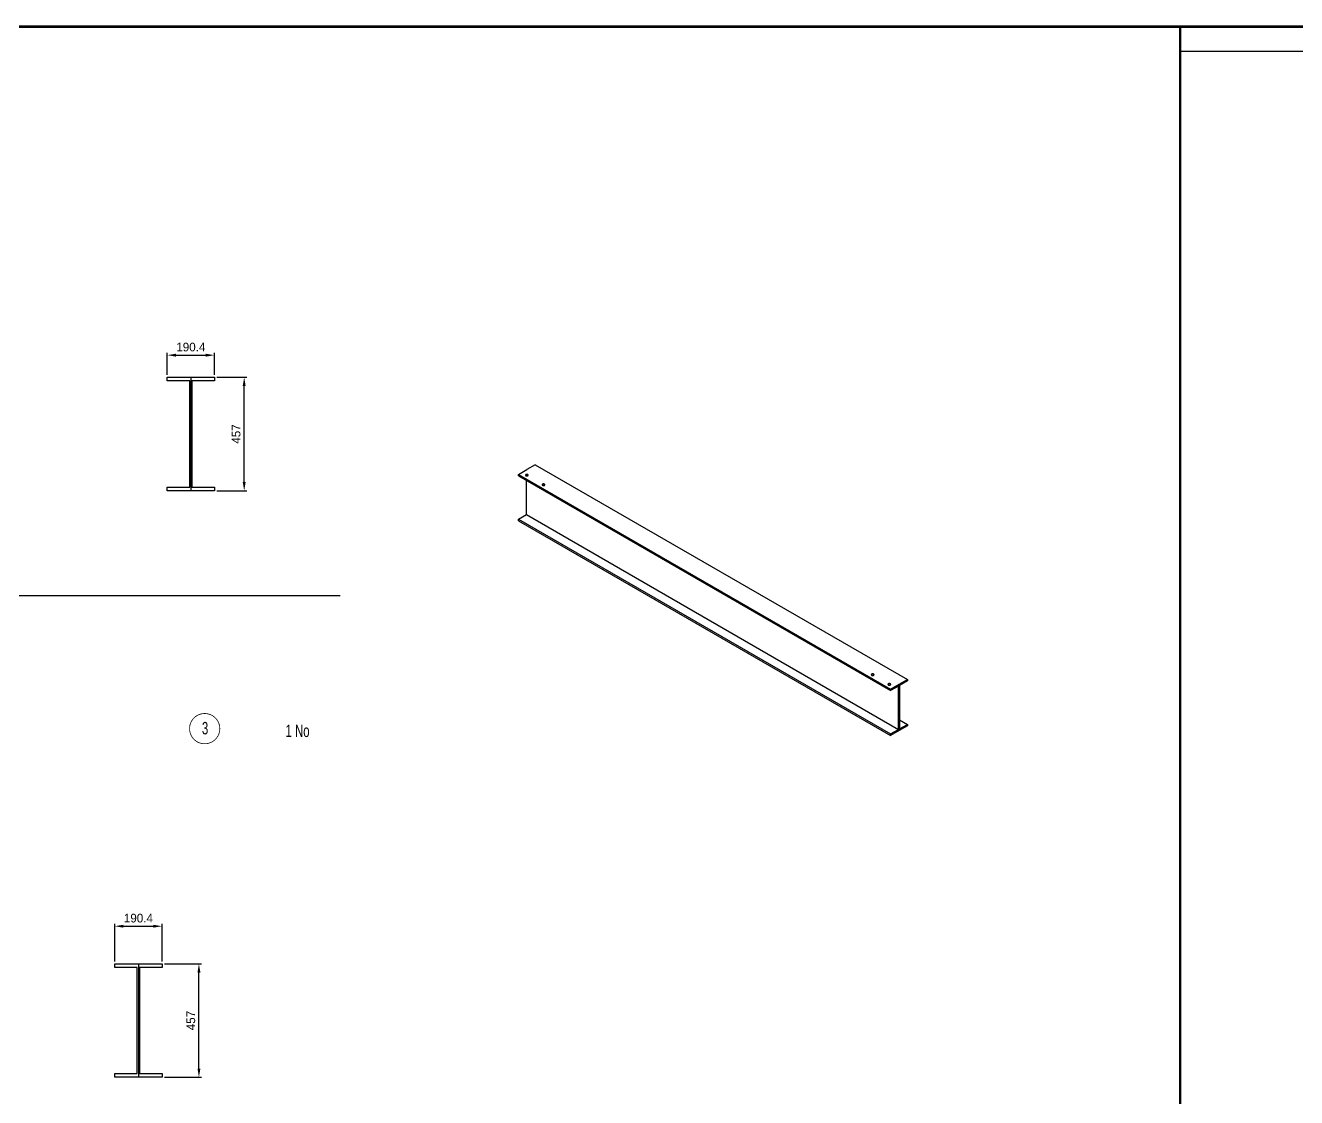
# Model space of a CAD drawing. Header units: millimetres. Extents: x 0 to 16187, y -20471 to 6290.
# Drawn here: x 6325 to 6837, y 1871 to 2303 of the extents above; entities that cross this region are included whole.
import ezdxf
from ezdxf.enums import TextEntityAlignment as Align

# ---------------------------------------------------------------- set-up
doc = ezdxf.new("R2010")
doc.units = ezdxf.units.MM
doc.header["$PDSIZE"] = -1
doc.layers.add('BORDER1', color=3, linetype='Continuous')
doc.layers.add('BORDER2', color=7, linetype='Continuous')
doc.styles.add('ROMANC', font='ROMANC', dxfattribs={"height": 5})
doc.styles.add('ROMANS', font='ROMANS.shx', dxfattribs={"width": 0.8})
doc.styles.add('ROMANT', font='ROMANT', dxfattribs={"height": 4})
doc.styles.add('SLDTEXTSTYLE2', font='TXT', dxfattribs={"width": 0.686449})
doc.dimstyles.new('AM_ISO', dxfattribs={"dimtxt": 3.5, "dimasz": 3.5, "dimexe": 1, "dimexo": 1, "dimgap": 1.5, "dimtad": 1, "dimdsep": 46, "dimtxsty": 'Standard', "dimcen": 0, "dimclrd": 1, "dimclre": 1, "dimclrt": 1, "dimadec": 0, "dimazin": 2, "dimtp": 0.1, "dimtm": 0.1, "dimtfac": 0.71, "dimtdec": 3, "dimtmove": 0, "dimatfit": 3, "dimfxl": 1, "dimlwd": -1, "dimlwe": -1, "dimarcsym": 1})

# ---------------------------------------------------------------- blocks, each defined once
blk = doc.blocks.new('*U609')
at = {"layer": 'BORDER1', "color": 154, "true_color": 0x1859a9, "const_width": 1}
blk.add_lwpolyline([(1.81, 811), (1144, 811), (1144, 0), (0, 0), (0, 811)], close=True, dxfattribs=at)
blk.add_lwpolyline([(979, 0), (979, 811)], dxfattribs=at)
at = {"layer": 'BORDER2'}
blk.add_lwpolyline([(1144, 801), (979, 801)], dxfattribs=at)
at = {"layer": 'BORDER2', "flags": 8}
for tag, height, style, p in [('REV-A', 3.24, 'ROMANS', (986.93, 140.25)), ('RE-A', 8.06, 'ROMANT', (1084.63, 7.17))]:
    blk.add_attdef(tag, text='', height=height, dxfattribs=dict(at, style=style)).set_placement(p, align=Align.CENTER)
at = {"layer": 'BORDER2', "style": 'ROMANS', "width": 3.830216}
blk.add_attdef('DATE-A', text='', height=3.24, dxfattribs=at).set_placement((995.51, 140.25), (1008.51, 140.25), align=Align.FIT)
at = {"layer": 'BORDER2'}
for tag, height, style, p in [('DRN-A', 3.24, 'ROMANS', (1018.38, 140.25)), ('CHD-A', 3.24, 'ROMANS', (1032.35, 140.25)), ('APD-A', 3.24, 'ROMANS', (1046.64, 140.25)), ('CONS_CONT_VEND', 4.2, 'ROMANC', (1061.39, 72.83))]:
    blk.add_attdef(tag, text='', height=height, dxfattribs=dict(at, style=style)).set_placement(p, align=Align.CENTER)
at = {"layer": 'BORDER2', "style": 'ROMANS', "width": 0.8}
for tag, p, height in [('1:X', (997.23, 122.55), 3.5), ('LOC', (1042.74, 122.55), 3.5), ('PROJ_NO', (1118.64, 122.55), 3.5), ('CONS_DRG_NO', (1011, 63), 3)]:
    blk.add_attdef(tag, p, '', height=height, dxfattribs=at)
at = {"layer": 'BORDER2', "lineweight": 30, "width": 0.8, "flags": 104}
blk.add_attdef('COMMENTS-A', text='', height=2.2, dxfattribs=at).set_placement((1055.21, 142.07), align=Align.MIDDLE_LEFT)
at = {"layer": 'BORDER2', "style": 'ROMANS', "width": 0.8}
for tag, p in [('PROJECT_TITLE_1', (1061.07, 55.35)), ('PROJECT_TITLE_2', (1061.07, 49.3))]:
    blk.add_attdef(tag, text='', height=3.5, dxfattribs=at).set_placement(p, align=Align.MIDDLE)
at = {"layer": 'BORDER2', "style": 'ROMANT', "width": 0.8}
for tag, p in [('DRG_TITLE_1', (1061.07, 36.31)), ('DRG_TITLE_2', (1061.07, 28.31)), ('DRG_TITLE_3', (1061.07, 20.31))]:
    blk.add_attdef(tag, text='', height=5, dxfattribs=at).set_placement(p, align=Align.CENTER)
at = {"layer": 'BORDER2', "style": 'ROMANT'}
for tag, p in [('AR', (995, 7.17)), ('PA', (1011.74, 7.17)), ('DC', (1028.45, 7.17)), ('TS', (1120.84, 7.17))]:
    blk.add_attdef(tag, p, '', height=8.06, dxfattribs=at)
for tag, p in [('SRNO', (1074.7, 7.17)), ('SH', (1115.8, 7.18))]:
    blk.add_attdef(tag, text='', height=8.06, dxfattribs=at).set_placement(p, align=Align.RIGHT)
at = {"layer": 'BORDER2', "style": 'ROMANS', "flags": 2}
blk.add_attdef('TB_VERSION', text='', height=2, dxfattribs=at).set_placement((1, -1), align=Align.TOP_LEFT)
blk = doc.blocks.new('*D4985')
at = {"color": 1, "linetype": 'ByBlock'}
for p, q in [((6381.83, 2162.7), (6381.83, 2171.62)), ((6400.87, 2162.7), (6400.87, 2171.62)), ((6385.33, 2170.62), (6397.37, 2170.62))]:
    blk.add_line(p, q, dxfattribs=at)
at = {"color": 1}
for points in [[(6385.33, 2171.2), (6385.33, 2170.03), (6381.83, 2170.62)], [(6397.37, 2170.03), (6397.37, 2171.2), (6400.87, 2170.62)]]:
    blk.add_solid(points, dxfattribs=at)
at = {"layer": 'Defpoints', "color": 0}
for p in [(6400.87, 2170.62), (6381.83, 2161.7), (6400.87, 2161.7)]:
    blk.add_point(p, dxfattribs=at)
at = {"color": 1, "insert": (6391.35, 2173.87), "char_height": 3.5, "attachment_point": 5}
blk.add_mtext('190.4', dxfattribs=at)
blk = doc.blocks.new('*D4986')
at = {"color": 1, "linetype": 'ByBlock'}
for p, q in [((6401.87, 2161.7), (6413.84, 2161.7)), ((6412.84, 2119.5), (6412.84, 2158.2)), ((6401.87, 2116), (6413.84, 2116))]:
    blk.add_line(p, q, dxfattribs=at)
at = {"color": 1}
for points in [[(6413.42, 2158.2), (6412.25, 2158.2), (6412.84, 2161.7)], [(6412.25, 2119.5), (6413.42, 2119.5), (6412.84, 2116)]]:
    blk.add_solid(points, dxfattribs=at)
at = {"layer": 'Defpoints', "color": 0}
for p in [(6400.87, 2161.7), (6412.84, 2161.7), (6400.87, 2116)]:
    blk.add_point(p, dxfattribs=at)
at = {"color": 1, "insert": (6409.59, 2138.85), "char_height": 3.5, "attachment_point": 5, "rotation": 90}
blk.add_mtext('457', dxfattribs=at)
blk = doc.blocks.new('*D5001')
at = {"color": 1, "linetype": 'ByBlock'}
for p, q in [((6360.71, 1926.37), (6360.71, 1941.53)), ((6364.21, 1940.53), (6376.25, 1940.53)), ((6379.75, 1926.37), (6379.75, 1941.53))]:
    blk.add_line(p, q, dxfattribs=at)
at = {"color": 1}
for points in [[(6364.21, 1941.11), (6364.21, 1939.94), (6360.71, 1940.53)], [(6376.25, 1939.94), (6376.25, 1941.11), (6379.75, 1940.53)]]:
    blk.add_solid(points, dxfattribs=at)
at = {"layer": 'Defpoints', "color": 0}
for p in [(6379.75, 1940.53), (6360.71, 1925.37), (6379.75, 1925.37)]:
    blk.add_point(p, dxfattribs=at)
at = {"color": 1, "insert": (6370.23, 1943.78), "char_height": 3.5, "attachment_point": 5}
blk.add_mtext('190.4', dxfattribs=at)
blk = doc.blocks.new('*D5002')
at = {"color": 1, "linetype": 'ByBlock'}
for p, q in [((6380.75, 1925.37), (6395.61, 1925.37)), ((6394.61, 1883.17), (6394.61, 1921.87)), ((6380.75, 1879.67), (6395.61, 1879.67))]:
    blk.add_line(p, q, dxfattribs=at)
at = {"color": 1}
for points in [[(6395.2, 1921.87), (6394.03, 1921.87), (6394.61, 1925.37)], [(6394.03, 1883.17), (6395.2, 1883.17), (6394.61, 1879.67)]]:
    blk.add_solid(points, dxfattribs=at)
at = {"layer": 'Defpoints', "color": 0}
for p in [(6379.75, 1925.37), (6394.61, 1925.37), (6379.75, 1879.67)]:
    blk.add_point(p, dxfattribs=at)
at = {"color": 1, "insert": (6391.36, 1902.52), "char_height": 3.5, "attachment_point": 5, "rotation": 90}
blk.add_mtext('457', dxfattribs=at)

msp = doc.modelspace()

# ---------------------------------------------------------------- linework, layer by layer
at = {"color": 7, "linetype": 'Continuous', "lineweight": 25}
for p, q in [((6381.82723, 2160.2524), (6381.82723, 2161.7024)), ((6381.82723, 2161.7024), (6391.34723, 2161.7024)), ((6391.34723, 2161.7024), (6391.34723, 2116.0024)), ((6391.34723, 2161.7024), (6400.86723, 2161.7024)), ((6400.86723, 2161.7024), (6400.86723, 2160.2524)), ((6390.89723, 2160.2524), (6381.82723, 2160.2524)), ((6390.89723, 2117.4524), (6390.89723, 2160.2524)), ((6391.79723, 2160.2524), (6391.79723, 2117.4524)), ((6400.86723, 2160.2524), (6391.79723, 2160.2524)), ((6530.05189, 2126.4777), (6526.68606, 2124.53465)), ((6530.05189, 2126.4777), (6679.95853, 2039.93844)), ((6523.32024, 2122.59159), (6526.68606, 2124.53465)), ((6523.32024, 2121.9996), (6523.32024, 2122.59159)), ((6523.32024, 2122.59159), (6673.22687, 2036.05233)), ((6523.32024, 2121.9996), (6673.22687, 2035.46034)), ((6526.52696, 2121.9803), (6526.52696, 2121.99859)), ((6526.52696, 2106.37683), (6526.52696, 2120.1484)), ((6381.82723, 2116.0024), (6381.82723, 2117.4524)), ((6381.82723, 2117.4524), (6390.89723, 2117.4524)), ((6391.34723, 2116.0024), (6381.82723, 2116.0024)), ((6400.86723, 2116.0024), (6391.34723, 2116.0024)), ((6391.79723, 2117.4524), (6400.86723, 2117.4524)), ((6400.86723, 2117.4524), (6400.86723, 2116.0024)), ((6523.32024, 2104.52563), (6526.52696, 2106.37683)), ((6523.32024, 2104.52563), (6673.22687, 2017.98637)), ((6523.32024, 2103.93364), (6523.32024, 2104.52563)), ((6526.52696, 2106.37683), (6676.4336, 2019.83757)), ((6523.32024, 2103.93364), (6673.22687, 2017.39438)), ((6673.22687, 2036.05233), (6676.5927, 2037.99539)), ((6676.5927, 2037.99539), (6679.95853, 2039.93844)), ((6676.5927, 2037.99539), (6676.5927, 2019.33743)), ((6679.95853, 2039.34644), (6676.7518, 2037.49524)), ((6679.95853, 2039.93844), (6679.95853, 2039.34644)), ((6676.4336, 2037.31155), (6673.22687, 2035.46034)), ((6673.22687, 2035.46034), (6673.22687, 2036.05233)), ((6676.4336, 2019.83757), (6676.4336, 2037.31155)), ((6676.7518, 2037.49524), (6676.7518, 2020.02127)), ((6676.7518, 2023.72368), (6679.95853, 2021.87247)), ((6673.22687, 2017.98637), (6676.4336, 2019.83757)), ((6676.5927, 2019.33743), (6673.22687, 2017.39438)), ((6673.22687, 2017.39438), (6673.22687, 2017.98637)), ((6679.95853, 2021.28048), (6676.5927, 2019.33743)), ((6676.7518, 2020.02127), (6679.95853, 2021.87247)), ((6679.95853, 2021.87247), (6679.95853, 2021.28048)), ((6360.70712, 1923.92276), (6360.70712, 1925.37276)), ((6360.70712, 1925.37276), (6370.22712, 1925.37276)), ((6370.22712, 1925.37276), (6370.22712, 1879.67276)), ((6370.22712, 1925.37276), (6379.74712, 1925.37276)), ((6379.74712, 1925.37276), (6379.74712, 1923.92276)), ((6369.77712, 1923.92276), (6360.70712, 1923.92276)), ((6369.77712, 1881.12276), (6369.77712, 1923.92276)), ((6370.67712, 1923.92276), (6370.67712, 1881.12276)), ((6379.74712, 1923.92276), (6370.67712, 1923.92276)), ((6360.70712, 1879.67276), (6360.70712, 1881.12276)), ((6360.70712, 1881.12276), (6369.77712, 1881.12276)), ((6370.22712, 1879.67276), (6360.70712, 1879.67276)), ((6379.74712, 1879.67276), (6370.22712, 1879.67276)), ((6370.67712, 1881.12276), (6379.74712, 1881.12276)), ((6379.74712, 1881.12276), (6379.74712, 1879.67276))]:
    msp.add_line(p, q, dxfattribs=at)
msp.add_line((5810.8356, 2073.83736), (6451.53526, 2073.83736))
at = {"color": 7, "linetype": 'Continuous', "lineweight": 25, "flags": 128}
for points in [[(6526.29008, 2122.50995), (6526.22689, 2122.46626), (6526.17823, 2122.41675), (6526.14566, 2122.36302), (6526.13024, 2122.3068), (6526.13245, 2122.24989), (6526.15223, 2122.19413), (6526.18894, 2122.1413), (6526.2414, 2122.0931), (6526.30792, 2122.05108), (6526.38637, 2122.0166), (6526.47423, 2121.99076), (6526.56867, 2121.97439), (6526.66665, 2121.96801), (6526.76503, 2121.97184), (6526.86065, 2121.98575), (6526.95042, 2122.00929), (6527.03147, 2122.04171), (6527.1012, 2122.08196), (6527.15735, 2122.12875), (6527.19813, 2122.18057), (6527.22222, 2122.23577), (6527.22885, 2122.29257), (6527.21781, 2122.34913), (6527.18946, 2122.40365), (6527.14469, 2122.45437), (6527.08496, 2122.49965), (6527.01218, 2122.53806), (6526.92869, 2122.56834), (6526.83717, 2122.58953), (6526.74057, 2122.60095), (6526.64199, 2122.60223), (6526.54461, 2122.59333), (6526.45154, 2122.57453), (6526.36578, 2122.54643), (6526.29008, 2122.50995)], [(6533.0076, 2118.63201), (6532.94441, 2118.58832), (6532.89574, 2118.53881), (6532.86318, 2118.48508), (6532.84775, 2118.42886), (6532.84997, 2118.37195), (6532.86974, 2118.31619), (6532.90645, 2118.26336), (6532.95891, 2118.21516), (6533.02544, 2118.17314), (6533.10389, 2118.13866), (6533.19175, 2118.11282), (6533.28618, 2118.09645), (6533.38417, 2118.09007), (6533.48255, 2118.0939), (6533.57816, 2118.10781), (6533.66794, 2118.13135), (6533.74899, 2118.16377), (6533.81871, 2118.20402), (6533.87486, 2118.25081), (6533.91564, 2118.30264), (6533.93974, 2118.35783), (6533.94637, 2118.41463), (6533.93533, 2118.47119), (6533.90697, 2118.52571), (6533.86221, 2118.57643), (6533.80247, 2118.62172), (6533.72969, 2118.66012), (6533.6462, 2118.6904), (6533.55469, 2118.7116), (6533.45809, 2118.72301), (6533.35951, 2118.72429), (6533.26212, 2118.71539), (6533.16905, 2118.69659), (6533.08329, 2118.66849), (6533.0076, 2118.63201)], [(6665.59012, 2042.09375), (6665.52693, 2042.05006), (6665.47827, 2042.00055), (6665.4457, 2041.94682), (6665.43027, 2041.8906), (6665.43249, 2041.83369), (6665.45227, 2041.77793), (6665.48897, 2041.7251), (6665.54143, 2041.6769), (6665.60796, 2041.63488), (6665.68641, 2041.6004), (6665.77427, 2041.57456), (6665.8687, 2041.55819), (6665.96669, 2041.55181), (6666.06507, 2041.55564), (6666.16068, 2041.56955), (6666.25046, 2041.59309), (6666.33151, 2041.62551), (6666.40123, 2041.66576), (6666.45739, 2041.71255), (6666.49816, 2041.76438), (6666.52226, 2041.81957), (6666.52889, 2041.87637), (6666.51785, 2041.93293), (6666.48949, 2041.98745), (6666.44473, 2042.03817), (6666.38499, 2042.08346), (6666.31221, 2042.12186), (6666.22872, 2042.15214), (6666.13721, 2042.17334), (6666.04061, 2042.18475), (6665.94203, 2042.18603), (6665.84464, 2042.17713), (6665.75157, 2042.15833), (6665.66581, 2042.13023), (6665.59012, 2042.09375)], [(6672.30763, 2038.21582), (6672.24444, 2038.17212), (6672.19578, 2038.12261), (6672.16321, 2038.06888), (6672.14779, 2038.01266), (6672.15, 2037.95575), (6672.16978, 2037.89999), (6672.20649, 2037.84716), (6672.25895, 2037.79896), (6672.32547, 2037.75694), (6672.40393, 2037.72246), (6672.49178, 2037.69662), (6672.58622, 2037.68025), (6672.6842, 2037.67388), (6672.78258, 2037.6777), (6672.8782, 2037.69161), (6672.96797, 2037.71515), (6673.04902, 2037.74757), (6673.11875, 2037.78782), (6673.1749, 2037.83461), (6673.21568, 2037.88644), (6673.23977, 2037.94163), (6673.2464, 2037.99843), (6673.23536, 2038.05499), (6673.20701, 2038.10951), (6673.16224, 2038.16023), (6673.10251, 2038.20552), (6673.02973, 2038.24392), (6672.94624, 2038.27421), (6672.85472, 2038.2954), (6672.75812, 2038.30682), (6672.65954, 2038.30809), (6672.56216, 2038.29919), (6672.46909, 2038.28039), (6672.38333, 2038.2523), (6672.30763, 2038.21582)]]:
    msp.add_lwpolyline(points, dxfattribs=at)
at = {"color": 2, "const_width": 0.3125}
msp.add_lwpolyline([(6403.02017, 2020.14151, 1), (6390.83267, 2020.14151, 1)], format="xyb", close=True, dxfattribs=at)
at = {"color": 7, "linetype": 'Continuous', "lineweight": 25}
for centre in [(6526.67899, 2121.08809), (6533.39651, 2117.21015), (6665.97903, 2040.67189), (6672.69654, 2036.79396)]:
    msp.add_arc(centre, 0.92306, 77.5498321, 102.4501679, dxfattribs=at)

# ---------------------------------------------------------------- block references
at = {"layer": 'BORDER1'}
msp.add_blockref('*U609', (5810.8356, 1491.98256), dxfattribs=at)

# ---------------------------------------------------------------- texts
at = {"color": 2, "lineweight": 25, "style": 'SLDTEXTSTYLE2', "width": 0.686449}
for s, p in [('3', (6397.0929, 2020.33448)), ('1 No', (6434.32572, 2019.25688))]:
    msp.add_text(s, height=5, dxfattribs=at).set_placement(p, align=Align.MIDDLE_CENTER)

# ---------------------------------------------------------------- dimensions: what is measured, and where the dimension line sits
dim = msp.add_linear_dim(base=(6400.86723, 2170.61775), p1=(6381.82723, 2161.7024), p2=(6400.86723, 2161.7024), dimstyle='AM_ISO', override={"dimtxt": 3.5, "dimlfac": 10})
dim.commit()
dim.dimension.update_dxf_attribs({"geometry": '*D4985', "text_midpoint": (6391.34723, 2173.86775)})
dim = msp.add_linear_dim(base=(6412.83775, 2161.7024), p1=(6400.86723, 2116.0024), p2=(6400.86723, 2161.7024), angle=90, dimstyle='AM_ISO', override={"dimtxt": 3.5, "dimlfac": 10})
dim.commit()
dim.dimension.update_dxf_attribs({"geometry": '*D4986', "text_midpoint": (6409.58775, 2138.8524)})
dim = msp.add_linear_dim(base=(6379.74712, 1940.52688), p1=(6360.70712, 1925.37276), p2=(6379.74712, 1925.37276), dimstyle='AM_ISO', override={"dimtxt": 3.5, "dimlfac": 10})
dim.commit()
dim.dimension.update_dxf_attribs({"geometry": '*D5001', "text_midpoint": (6370.22712, 1940.52688), "dimtype": 160})
dim = msp.add_linear_dim(base=(6394.61287, 1925.37276), p1=(6379.74712, 1879.67276), p2=(6379.74712, 1925.37276), angle=90, dimstyle='AM_ISO', override={"dimtxt": 3.5, "dimlfac": 10})
dim.commit()
dim.dimension.update_dxf_attribs({"geometry": '*D5002', "text_midpoint": (6394.61287, 1902.52276), "dimtype": 160})

doc.saveas('drawing.dxf')
